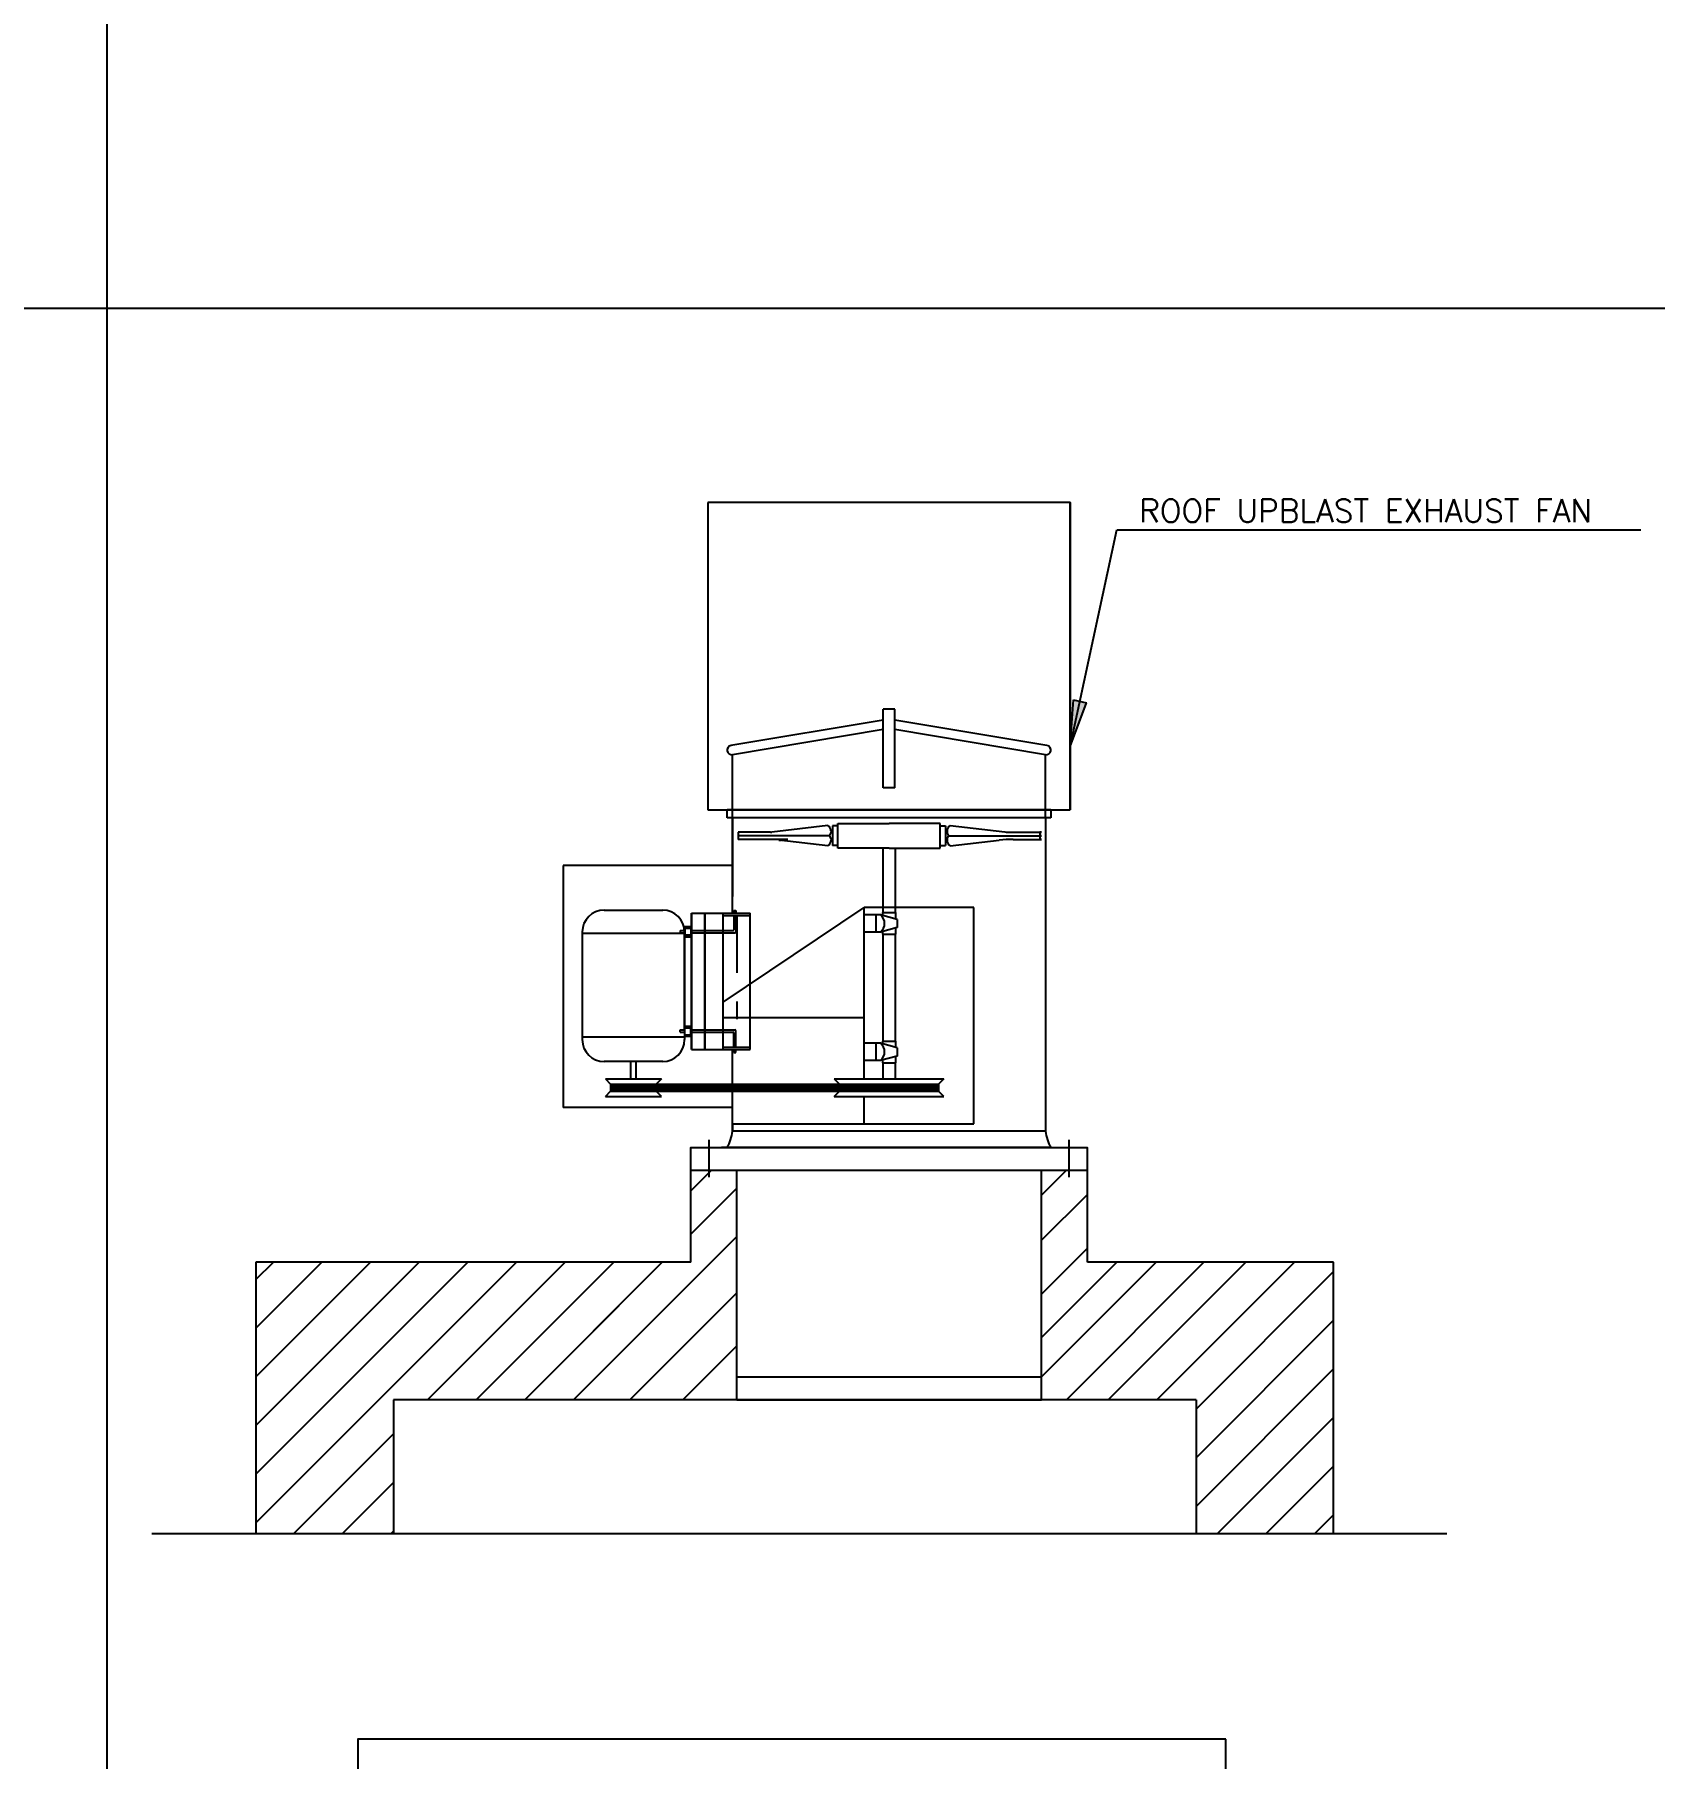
# Model space of a CAD drawing. Extents: x 462150 to 608263, y 35809 to 85242.
# Drawn here: x 516090 to 519624, y 39959 to 43720 of the extents above; entities that cross this region are included whole.
import ezdxf

# ---------------------------------------------------------------- set-up
doc = ezdxf.new("R2010")
doc.units = 0
doc.header["$LTSCALE"] = 500
doc.header["$MEASUREMENT"] = 0
doc.linetypes.add('HIDDEN', pattern=[0.375, 0.25, -0.125])
for name, color, linetype in [('AC-EDUCT', 3, 'Continuous'), ('AC-TEXT', 7, 'Continuous'), ('EQP', 1, 'Continuous'), ('hat', 9, 'Continuous'), ('HVAC', 2, 'Continuous'), ('text50', 9, 'Continuous')]:
    doc.layers.add(name, color=color, linetype=linetype)
doc.styles.add('ROMANS', font='romans.shx', dxfattribs={"width": 0.8, "height": 100})

msp = doc.modelspace()

# ---------------------------------------------------------------- hatches: boundary and pattern name
at = {"linetype": 'Continuous', "ltscale": 0.25}
h = msp.add_hatch(color=256, dxfattribs=at)
h.paths.add_polyline_path([(518385.2, 42261.9), (518370.8, 42265), (518349.7, 42166.7)])
h.paths.add_polyline_path([(518370.8, 42265), (518356.4, 42268), (518349.7, 42166.7)])

# ---------------------------------------------------------------- linework, layer by layer
for p, q in [((516248.2, 59612.2), (516248.2, 35809.3)), ((532372.4, 43121.8), (512331.7, 43121.8)), ((518349.7, 42166.7), (518451.4, 42639)), ((518451.4, 42639), (519594, 42639))]:
    msp.add_line(p, q)
for p, q in [((518349.7, 42166.7), (518356.4, 42268)), ((518349.7, 42166.7), (518385.2, 42261.9)), ((518356.4, 42268), (518385.2, 42261.9)), ((517561.5, 41308.3), (517561.5, 41226.8)), ((518346.8, 41308.3), (518346.8, 41226.8))]:
    msp.add_line(p, q, dxfattribs=at)
at = {"color": 7}
for p, q in [((517522.1, 41041.5), (517522.1, 41241.5)), ((517622.1, 40741.5), (517622.1, 41241.5)), ((518287.1, 40741.5), (518287.1, 41241.5)), ((518387.1, 41041.5), (518387.1, 41241.5))]:
    msp.add_line(p, q, dxfattribs=at)
at = {"ltscale": 0.25}
msp.add_line((519170.9, 40449), (516346.2, 40449), dxfattribs=at)
at = {"layer": 'AC-EDUCT'}
msp.add_lwpolyline([(518688.7, 40001.2), (516795.5, 40001.2), (516795.5, 37498.2), (518688.7, 37498.2)], close=True, dxfattribs=at)
at = {"layer": 'EQP'}
for p, q in [((518349.7, 42698.5), (517558.7, 42698.5)), ((517558.7, 42698.5), (517558.7, 42028.1)), ((517941.7, 42076.3), (517941.7, 42248)), ((517966.7, 42248), (517941.7, 42248)), ((517966.7, 42076.3), (517966.7, 42248)), ((517941.7, 42223.7), (517609.5, 42168.3)), ((517941.7, 42203.4), (517612.8, 42148.5)), ((518298.8, 42168.3), (517966.7, 42223.7)), ((518295.5, 42148.5), (517966.7, 42203.4)), ((517612.8, 42010.6), (517612.8, 42148.5)), ((518295.5, 42010.6), (518295.5, 42148.5)), ((517966.7, 42076.3), (517941.7, 42076.3)), ((517558.7, 42028.1), (518349.7, 42028.1)), ((518307.4, 42028.1), (517600.9, 42028.1)), ((517600.9, 42010.6), (517600.9, 42028.1)), ((518307.4, 42010.6), (517600.9, 42010.6)), ((517612.8, 42010.6), (517612.8, 41839.2)), ((517612.8, 42010.6), (517612.8, 41839.2)), ((517612.8, 41802.7), (517612.8, 42010.6)), ((518295.5, 42010.6), (518295.5, 41327.1)), ((518307.4, 42028.1), (518307.4, 42010.6)), ((517625, 41979.8), (517625, 41963.9)), ((517671.2, 41979.8), (517625, 41979.8)), ((517671.2, 41971.8), (517625, 41971.8)), ((517695.6, 41979.8), (517671.2, 41979.8)), ((517824.4, 41971.8), (517671.2, 41971.8)), ((517695.6, 41979.8), (517698.6, 41979.8)), ((517821.1, 41993.9), (517698.6, 41979.8)), ((517842.7, 41993.1), (517830.7, 41993.1)), ((517830.7, 41993.1), (517830.7, 41950.6)), ((517842.7, 41998.8), (517954.2, 41998.8)), ((517842.7, 41944.9), (517842.7, 41998.8)), ((518065.7, 41998.8), (517954.2, 41998.8)), ((518065.7, 41944.9), (518065.7, 41998.8)), ((518065.7, 41993.1), (518077.7, 41993.1)), ((518077.7, 41993.1), (518077.7, 41950.6)), ((518083.9, 41971.8), (518287.2, 41971.8)), ((518087.3, 41993.9), (518206.7, 41980.1)), ((518212.8, 41979.8), (518287.2, 41979.8)), ((518287.2, 41979.8), (518283.3, 41979.8)), ((518283.3, 41979.8), (518283.3, 41963.9)), ((518287.2, 41971.8), (518283.3, 41971.8)), ((517671.2, 41963.9), (517625, 41963.9)), ((517733.4, 41963.9), (517671.2, 41963.9)), ((517821.1, 41949.7), (517713.8, 41962.1)), ((517842.7, 41950.6), (517830.7, 41950.6)), ((517954.2, 41944.9), (517842.7, 41944.9)), ((517940.9, 41944.9), (517940.9, 41804)), ((517954.2, 41944.9), (518065.7, 41944.9)), ((517967.5, 41944.9), (517967.5, 41804)), ((518065.7, 41950.6), (518077.7, 41950.6)), ((518087.3, 41949.7), (518194.5, 41962.1)), ((518225, 41963.9), (518287.2, 41963.9)), ((518287.2, 41963.9), (518283.3, 41963.9)), ((517243.2, 41906.7), (517243.2, 41379)), ((517612.8, 41906.7), (517243.2, 41906.7)), ((517332.9, 41809.7), (517460.5, 41809.7)), ((517523.4, 41505.5), (517523.4, 41802.7)), ((517523.4, 41802.7), (517651.5, 41802.7)), ((517523.4, 41802.7), (517523.4, 41505.5)), ((517552.3, 41505.5), (517552.3, 41802.7)), ((517552.3, 41802.7), (517552.3, 41505.5)), ((517592.6, 41608.8), (517900.3, 41815.6)), ((517592.7, 41505.5), (517592.7, 41802.7)), ((517592.7, 41797.9), (517651.5, 41797.9)), ((517615.4, 41809), (517620.1, 41809)), ((517615.4, 41809), (517615.4, 41802.7)), ((517615.4, 41797.9), (517615.4, 41766.7)), ((517620.1, 41809), (517620.1, 41802.7)), ((517620.1, 41797.9), (517620.1, 41762)), ((517651.5, 41505.5), (517651.5, 41802.7)), ((517900.3, 41441.6), (517900.3, 41815.6)), ((518139.3, 41815.6), (517900.3, 41815.6)), ((517935.9, 41799.2), (517900.3, 41799.2)), ((517925.7, 41799.2), (517925.7, 41761.7)), ((517971.9, 41789.4), (517935.9, 41799.2)), ((517939.8, 41804), (517939.8, 41798.1)), ((517939.8, 41804), (517968.1, 41804)), ((517968.1, 41804), (517968.1, 41790.4)), ((517971.9, 41789.4), (517971.9, 41771.4)), ((518139.3, 41343.5), (518139.3, 41815.6)), ((517285.1, 41761.9), (517285.1, 41527.1)), ((517285.1, 41759.4), (517508.3, 41759.4)), ((517498.6, 41764.8), (517498.6, 41760)), ((517498.6, 41764.8), (517509, 41764.8)), ((517498.6, 41764.8), (517498.6, 41760)), ((517498.6, 41764.8), (517509, 41764.8)), ((517498.6, 41760), (517509, 41760)), ((517498.6, 41760), (517509, 41760)), ((517508.3, 41761.9), (517508.3, 41527.1)), ((517508.3, 41546.3), (517508.3, 41759.4)), ((517509, 41773.6), (517509, 41751.5)), ((517509, 41773.6), (517521.7, 41773.6)), ((517509, 41773.6), (517521.7, 41773.6)), ((517509, 41773.6), (517509, 41751.5)), ((517509, 41770.4), (517521.7, 41770.4)), ((517509, 41770.4), (517521.7, 41770.4)), ((517509, 41755.3), (517521.7, 41755.3)), ((517509, 41755.3), (517521.7, 41755.3)), ((517509, 41751.5), (517521.7, 41751.5)), ((517509, 41751.5), (517521.7, 41751.5)), ((517521.7, 41773.6), (517521.7, 41751.5)), ((517521.7, 41773.6), (517521.7, 41751.5)), ((517521.7, 41764.8), (517613.4, 41764.8)), ((517521.7, 41760), (517618.2, 41760)), ((517935.9, 41761.7), (517900.3, 41761.7)), ((517971.9, 41771.4), (517935.9, 41761.7)), ((517939.8, 41762.7), (517939.8, 41756.8)), ((517939.8, 41756.8), (517968.1, 41756.8)), ((517940.9, 41756.8), (517940.9, 41523.9)), ((517967.5, 41756.8), (517967.5, 41523.9)), ((517968.1, 41770.4), (517968.1, 41756.8)), ((517509, 41556.7), (517521.7, 41556.7)), ((517509, 41534.6), (517509, 41556.7)), ((517509, 41534.6), (517509, 41556.7)), ((517509, 41556.7), (517521.7, 41556.7)), ((517521.7, 41534.6), (517521.7, 41556.7)), ((517521.7, 41534.6), (517521.7, 41556.7)), ((517592.6, 41575.3), (517900.3, 41575.3)), ((517285.1, 41532.8), (517508.3, 41532.8)), ((517498.6, 41543.4), (517498.6, 41548.2)), ((517498.6, 41548.2), (517509, 41548.2)), ((517498.6, 41548.2), (517509, 41548.2)), ((517498.6, 41543.4), (517498.6, 41548.2)), ((517498.6, 41543.4), (517509, 41543.4)), ((517498.6, 41543.4), (517509, 41543.4)), ((517509, 41553), (517521.7, 41553)), ((517509, 41553), (517521.7, 41553)), ((517509, 41537.8), (517521.7, 41537.8)), ((517509, 41537.8), (517521.7, 41537.8)), ((517509, 41534.6), (517521.7, 41534.6)), ((517509, 41534.6), (517521.7, 41534.6)), ((517521.7, 41548.2), (517618.2, 41548.2)), ((517521.7, 41543.4), (517613.4, 41543.4)), ((517615.4, 41510.3), (517615.4, 41541.5)), ((517620.1, 41510.3), (517620.1, 41546.3)), ((517935.9, 41519), (517900.3, 41519)), ((517925.7, 41519), (517925.7, 41481.5)), ((517971.9, 41509.3), (517935.9, 41519)), ((517939.8, 41523.9), (517939.8, 41518)), ((517939.8, 41523.9), (517968.1, 41523.9)), ((517968.1, 41523.9), (517968.1, 41510.3)), ((517523.4, 41505.5), (517651.5, 41505.5)), ((517592.7, 41510.3), (517651.5, 41510.3)), ((517612.8, 41430.2), (517612.8, 41505.5)), ((517615.4, 41499.3), (517615.4, 41505.5)), ((517615.4, 41499.3), (517620.1, 41499.3)), ((517620.1, 41499.3), (517620.1, 41505.5)), ((517935.9, 41481.5), (517900.3, 41481.5)), ((517971.9, 41491.3), (517935.9, 41481.5)), ((517939.8, 41482.6), (517939.8, 41476.7)), ((517968.1, 41490.3), (517968.1, 41476.7)), ((517971.9, 41509.3), (517971.9, 41491.3)), ((517460.5, 41479.3), (517332.9, 41479.3)), ((517391, 41441.6), (517391, 41479.3)), ((517402.4, 41441.6), (517402.4, 41479.3)), ((517939.8, 41476.7), (517968.1, 41476.7)), ((517940.9, 41476.7), (517940.9, 41441.6)), ((517967.5, 41476.7), (517967.5, 41441.6)), ((517335.5, 41441.6), (517457.9, 41441.6)), ((517335.5, 41441.6), (517346.9, 41430.2)), ((517335.5, 41403), (517346.9, 41414.4)), ((517346.9, 41430.2), (518062.3, 41430.2)), ((517346.9, 41430.2), (517346.9, 41414.4)), ((517346.9, 41426.2), (518062.3, 41426.2)), ((517346.9, 41422.3), (518062.3, 41422.3)), ((517346.9, 41418.4), (518062.3, 41418.4)), ((517346.9, 41414.4), (518062.3, 41414.4)), ((517457.9, 41441.6), (517446.5, 41430.2)), ((517457.9, 41403), (517446.5, 41414.4)), ((517612.8, 41343.5), (517612.8, 41414.4)), ((517834.7, 41441.6), (518073.7, 41441.6)), ((517834.7, 41441.6), (517846, 41430.2)), ((517834.7, 41403), (517846, 41414.4)), ((518073.7, 41441.6), (518062.3, 41430.2)), ((518062.3, 41430.2), (518062.3, 41414.4)), ((518073.7, 41403), (518062.3, 41414.4)), ((517612.8, 41379), (517243.2, 41379)), ((517335.5, 41403), (517457.9, 41403)), ((517834.7, 41403), (518073.7, 41403)), ((517900.3, 41343.5), (517900.3, 41403)), ((517612.8, 41343.5), (518139.3, 41343.5)), ((517612.8, 41343.5), (517612.8, 41327.1)), ((517612.8, 41327.1), (517612.8, 41343.5)), ((518295.5, 41327.1), (517612.8, 41327.1)), ((518307.4, 41291.5), (517589, 41291.5))]:
    msp.add_line(p, q, dxfattribs=at)
at = {"layer": 'EQP', "linetype": 'HIDDEN'}
msp.add_line((517622.1, 41797.9), (517622.1, 41571.4), dxfattribs=at)
at = {"layer": 'EQP'}
for points in [[(518349.7, 42028.1), (518349.7, 42698.5)], [(517522.2, 41241.5), (517522.2, 41291.5), (518386.2, 41291.5), (518386.2, 41241.5)]]:
    msp.add_lwpolyline(points, close=True, dxfattribs=at)
for centre, radius, start, end in [((517611.2, 42158.4), 10, 99.4795, 279.4795), ((518297.2, 42158.4), 10, 260.5205, 80.5205), ((517812.2, 41981.3), 15.5, 322.4721, 54.8491), ((517812.2, 41962.4), 15.5, 305.1509, 37.5279), ((518096.2, 41981.3), 15.5, 125.1509, 217.5279), ((518096.2, 41962.4), 15.5, 142.4721, 234.8491), ((518212.8, 42032.9), 53.1, 263.417, 270), ((517713.8, 42072.2), 110.1, 270.006, 280.231), ((518225, 41698.3), 265.6, 90, 96.583), ((517332.9, 41761.9), 47.8, 90, 180), ((517460.5, 41761.9), 47.8, 0, 90), ((517920.1, 41780.4), 24.5, 310.124, 49.876), ((517613.4, 41766.7), 1.91, 270, 0), ((517618.2, 41762), 1.91, 270, 0), ((517332.9, 41527.1), 47.8, 180, 270), ((517460.5, 41527.1), 47.8, 270, 0), ((517460.5, 41527.1), 47.8, 270, 0), ((517613.4, 41541.5), 1.91, 0, 90), ((517618.2, 41546.3), 1.91, 0, 90), ((517920.1, 41500.3), 24.5, 310.124, 49.876), ((517524.4, 41336.9), 88.9, 329.3266, 353.6519), ((518383.9, 41336.9), 88.9, 186.3481, 210.6734)]:
    msp.add_arc(centre, radius, start, end, dxfattribs=at)
at = {"layer": 'hat'}
for p, q in [((517522.1, 41197.3), (517566.3, 41241.5)), ((518287.1, 41187.7), (518340.9, 41241.5)), ((517522.1, 41102.7), (517622.1, 41202.7)), ((518287.1, 41089.5), (518387.1, 41189.5)), ((517265.8, 40741.5), (517622.1, 41097.8)), ((518287.1, 40972.1), (518387.1, 41072.1)), ((516573.2, 40473.1), (517141.5, 41041.5)), ((516573.2, 40579.2), (517035.5, 41041.5)), ((516573.2, 40685.3), (516929.4, 41041.5)), ((516573.2, 40791.3), (516823.3, 41041.5)), ((516573.2, 40897.4), (516717.3, 41041.5)), ((516573.2, 41003.5), (516611.2, 41041.5)), ((516947.6, 40741.5), (517247.6, 41041.5)), ((517053.7, 40741.5), (517353.7, 41041.5)), ((517053.7, 40741.5), (517353.7, 41041.5)), ((517159.7, 40741.5), (517459.7, 41041.5)), ((518286.7, 40791.5), (518536.7, 41041.5)), ((518287.1, 40877.5), (518451.1, 41041.5)), ((518341.2, 40741.5), (518641.2, 41041.5)), ((518432.5, 40741.5), (518732.5, 41041.5)), ((518538.6, 40741.5), (518838.6, 41041.5)), ((518624.1, 40721), (518924.1, 41021)), ((517389, 40741.5), (517622.1, 40974.6)), ((517159.7, 40741.5), (517365.3, 40947.1)), ((518624.1, 40614.9), (518924.1, 40914.9)), ((517265.8, 40741.5), (517365.3, 40841)), ((517504.3, 40741.5), (517622.1, 40859.3)), ((518624.1, 40508.9), (518924.1, 40808.9)), ((518670.4, 40449), (518924.1, 40702.8)), ((516655.1, 40449), (516873.2, 40667.1)), ((518776.4, 40449), (518924.1, 40596.7)), ((516761.2, 40449), (516873.2, 40561)), ((518882.5, 40449), (518924.1, 40490.7)), ((516867.2, 40449), (516873.2, 40454.9))]:
    msp.add_line(p, q, dxfattribs=at)
at = {"layer": 'HVAC'}
for p, q in [((517622.2, 40791.5), (518286.7, 40791.5)), ((517622.2, 40741.5), (518286.7, 40741.5))]:
    msp.add_line(p, q, dxfattribs=at)
at = {"layer": 'text50'}
for p, q in [((517622.1, 41241.5), (517522.1, 41241.5)), ((518387.1, 41241.5), (518287.1, 41241.5)), ((516573.2, 41041.5), (516573.2, 40449)), ((517522.1, 41041.5), (516573.2, 41041.5)), ((518924.1, 41041.5), (518387.1, 41041.5)), ((518924.1, 40449), (518924.1, 41041.5)), ((516873.2, 40741.5), (516873.2, 40449)), ((518624.1, 40741.5), (516873.2, 40741.5)), ((518624.1, 40741.5), (518624.1, 40449))]:
    msp.add_line(p, q, dxfattribs=at)

# ---------------------------------------------------------------- texts
at = {"layer": 'AC-TEXT', "style": 'ROMANS'}
msp.add_text('ROOF UPBLAST EXHAUST FAN', height=50, dxfattribs=at).set_placement((518500.3, 42655.6))

doc.saveas('drawing.dxf')
